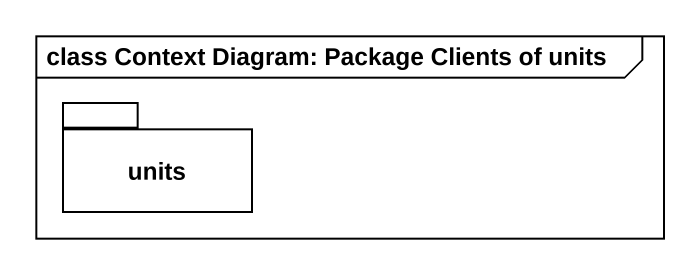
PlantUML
@startuml
mainframe class Context Diagram: Package Clients of units
package units {
}
@enduml
